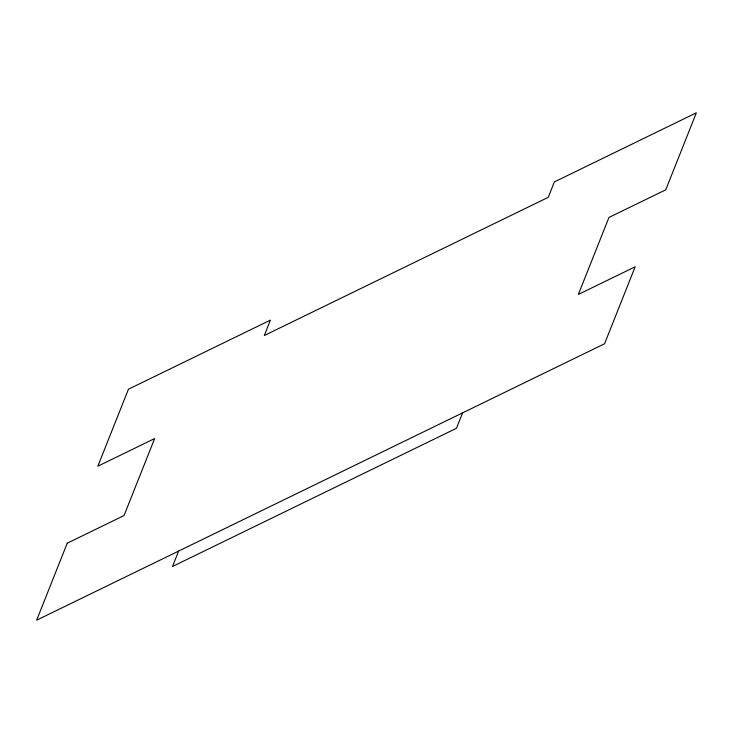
<?xml version="1.0" encoding="UTF-8"?>
<svg xmlns="http://www.w3.org/2000/svg" width="733" height="733" viewBox="0 0 733 733"><rect width="100%" height="100%" fill="white"/><g stroke="black" fill="none" stroke-linecap="round" stroke-linejoin="round"><path stroke-width="1.1" d="M178.623 551.079L172.502 566.481L456.457 428.283L462.578 412.881M67.244 543.19L36.65 620.182L604.56 343.777L635.154 266.794L578.364 294.437L608.958 217.444L665.756 189.81L696.35 112.818L554.377 181.921L548.257 197.314L264.301 335.512L270.422 320.119L128.44 389.223L97.846 466.206L154.636 438.563L124.042 515.556L67.244 543.19"/></g></svg>
